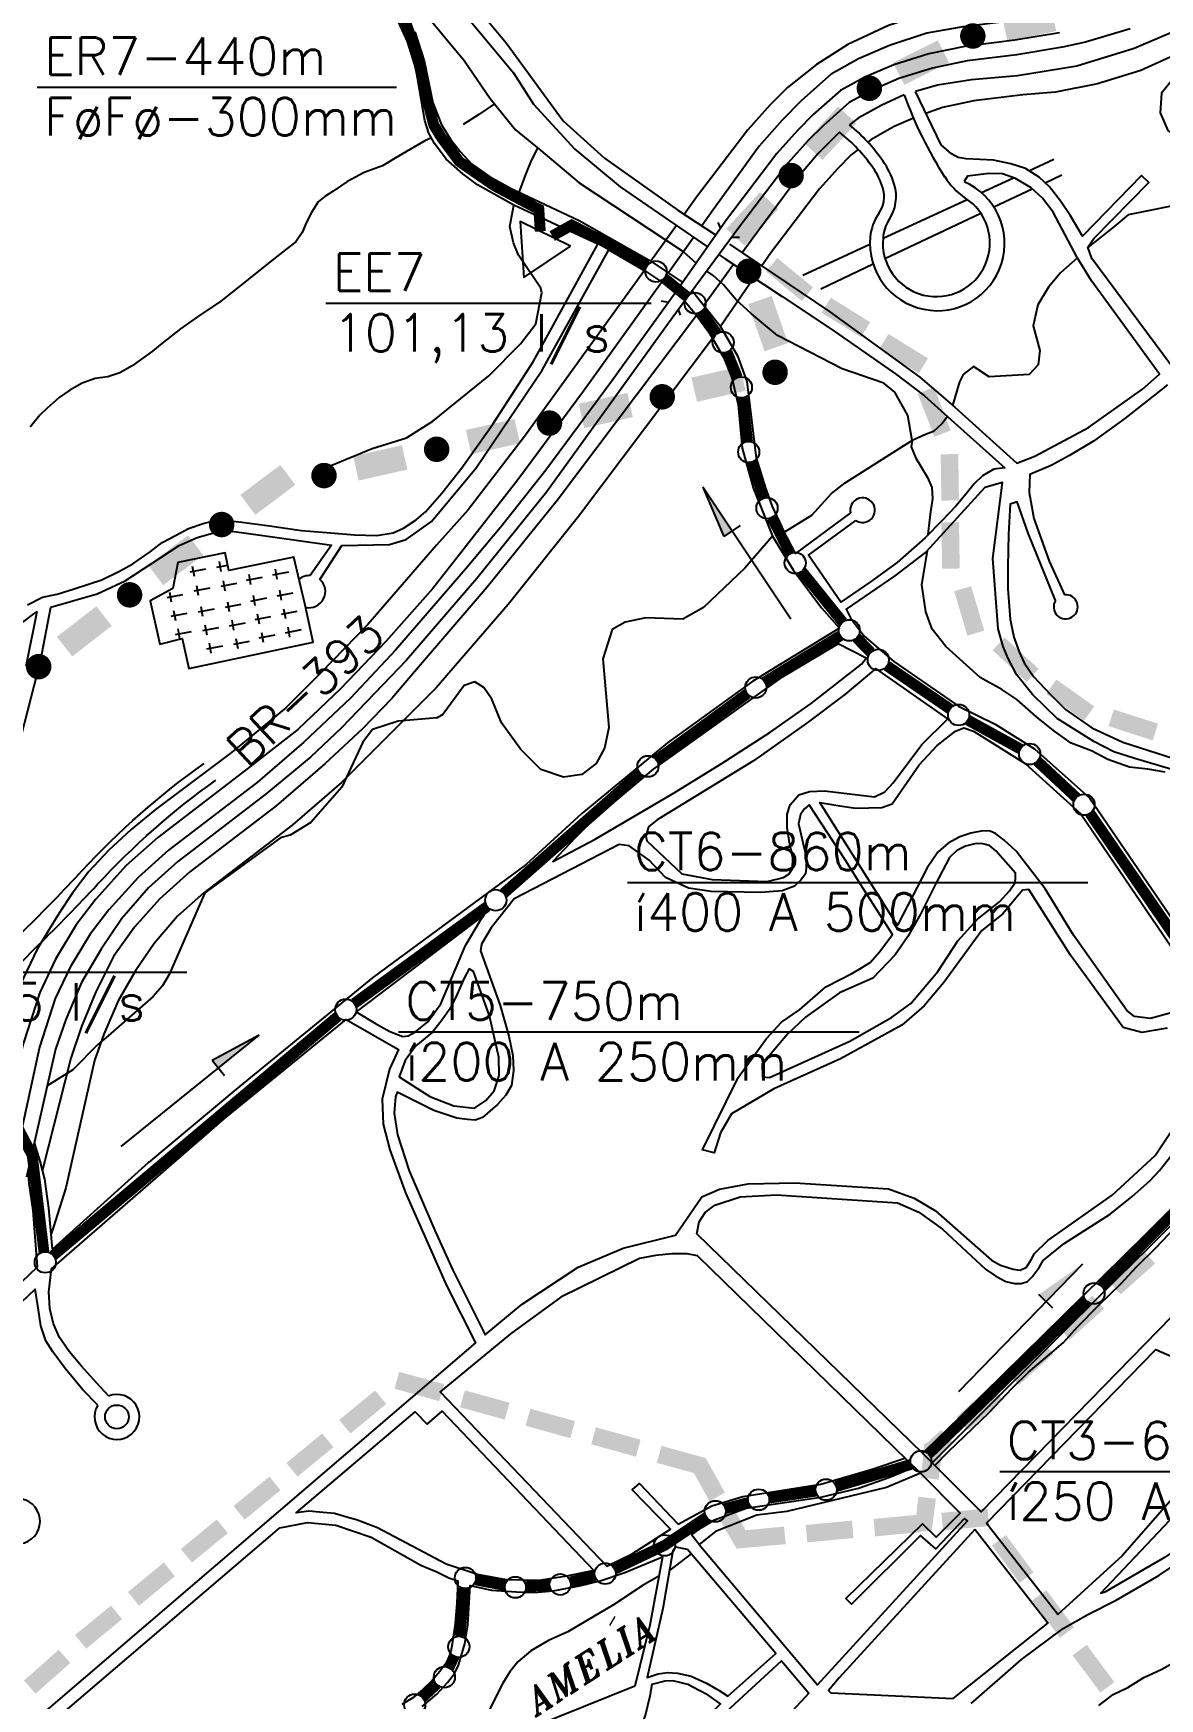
# Model space of a CAD drawing. Extents: x 634485 to 639947, y 7518235 to 7523566.
# Drawn here: x 636835 to 637661, y 7520969 to 7522191 of the extents above; entities that cross this region are included whole.
import ezdxf

# ---------------------------------------------------------------- set-up
doc = ezdxf.new("R2010")
doc.units = 0
doc.header["$LTSCALE"] = 80
doc.header["$MEASUREMENT"] = 0
doc.linetypes.add('HIDDEN', pattern=[0.375, 0.25, -0.125])
for name, color, linetype in [('ESTACAO', 5, 'CONTINUOUS'), ('LIMITE-BACIA', 3, 'CONTINUOUS'), ('LIMITE-PROJETO', 1, 'CONTINUOUS'), ('RIO', 4, 'CONTINUOUS'), ('RODOVIA', 1, 'CONTINUOUS'), ('RUA', 7, 'CONTINUOUS'), ('TEXTO', 5, 'CONTINUOUS')]:
    doc.layers.add(name, color=color, linetype=linetype)
doc.styles.add('GOTHICI', font='ITALICT8.SHX', dxfattribs={"height": 1.641651})
doc.styles.get("Standard").update_dxf_attribs({"font": 'ROMANSBR.shx', "height": 3})

# ---------------------------------------------------------------- blocks, each defined once
blk = doc.blocks.new('R')
at = {"layer": 'LIMITE-PROJETO', "const_width": 18.7}
blk.add_lwpolyline([(-75.2, 0.3, 1), (-93.9, 0.4, 1)], format="xyb", close=True, dxfattribs=at)
at = {"layer": 'LIMITE-PROJETO'}
blk.add_solid([(36.9, 17.7), (36.6, -18.8), (-36.4, 18.3), (-36.6, -18.3)], dxfattribs=at)
blk = doc.blocks.new('R1')
at = {"layer": 'LIMITE-BACIA', "xscale": 0.5, "yscale": 0.5, "zscale": 0.5}
blk.add_blockref('R', (0, 0.3), dxfattribs=at)

msp = doc.modelspace()

# ---------------------------------------------------------------- linework, layer by layer
at = {"layer": 'ESTACAO'}
for p, q in [((637326, 7521857.8), (637341.4, 7521821.6)), ((637390.8, 7521760.8), (637326, 7521857.8)), ((637353.5, 7521829.7), (637341.4, 7521821.6)), ((636899.2, 7521373.9), (637000.4, 7521455.6)), ((637000.4, 7521455.6), (636965.8, 7521437)), ((636974.9, 7521425.7), (636965.8, 7521437)), ((637514, 7521194.1), (637605, 7521287.8)), ((637583.1, 7521255.1), (637572.8, 7521265.2))]:
    msp.add_line(p, q, dxfattribs=at)
at = {"layer": 'ESTACAO', "linetype": 'HIDDEN', "const_width": 8, "flags": 128}
for points in [[(637206.8, 7522045.5), (637205.7, 7522061.8), (637198.3, 7522065.6), (637173.4, 7522078.8), (637155.9, 7522090.8), (637147.4, 7522096.7), (637133.9, 7522114.8), (637128.6, 7522123.5), (637122.6, 7522146.5), (637117.8, 7522168.3), (637113.6, 7522183), (637107.1, 7522201.5), (637099, 7522216.3), (637089.2, 7522227.4), (637076.6, 7522238.9), (637058.7, 7522255.2), (637048.8, 7522263.3), (637028.2, 7522280.3), (637020.6, 7522287.3), (636987.7, 7522317), (637039, 7522353.7)], [(636842.4, 7521296.6), (636833.8, 7521367.5), (636815.7, 7521402.1), (636792.3, 7521411.6)]]:
    msp.add_lwpolyline(points, dxfattribs=at)
at = {"layer": 'ESTACAO'}
msp.add_lwpolyline([(637228.9, 7522034.6), (637192, 7522052.8), (637194.8, 7522011.7)], close=True, dxfattribs=at)
at = {"layer": 'ESTACAO', "linetype": 'CONTINUOUS', "const_width": 8}
for points in [[(637284.9, 7522019.9), (637254.1, 7522037.6), (637229.9, 7522050.1), (637215.5, 7522042.1)], [(637314.3, 7521997.7), (637297.7, 7522011.2)], [(637336.4, 7521970.5), (637324.9, 7521986.5)], [(637351.5, 7521938.2), (637343.9, 7521956.9)], [(637358.9, 7521891.3), (637355.3, 7521923.3)], [(637370.8, 7521849.8), (637362.2, 7521876.2)], [(637390.3, 7521809), (637376.8, 7521835.4)], [(637428.7, 7521758.8), (637398.7, 7521796)], [(637427, 7521748.7), (637371.6, 7521714.8)], [(637449.4, 7521736.5), (637439, 7521747.2)], [(637507.5, 7521695), (637461.3, 7521726.6)], [(637358.7, 7521706.2), (637292, 7521657.4)], [(637559.2, 7521665.6), (637520.7, 7521686.8)], [(637600.2, 7521630), (637571.7, 7521656.6)], [(637279.9, 7521647.7), (637179.9, 7521559.7)], [(637704.6, 7521481.3), (637610.3, 7521618.3)], [(637167.8, 7521550), (637070.3, 7521478.9)], [(637058.1, 7521469.3), (636849.3, 7521293.9)], [(637618.8, 7521271.6), (637694.5, 7521348.2)], [(637491.8, 7521148.2), (637607.7, 7521260.6)], [(637424, 7521124.3), (637478.8, 7521140.5)], [(637374.8, 7521115.8), (637408.9, 7521120.9)], [(637342.7, 7521108.1), (637359.6, 7521112.6)], [(637261.4, 7521063.7), (637298, 7521081.1), (637328.8, 7521101.8)], [(637229, 7521054.3), (637246.8, 7521058.6)], [(637147.7, 7521014.5), (637151, 7521049.5)], [(637159.4, 7521055.8), (637180.8, 7521051.7)], [(637196.2, 7521050.8), (637213.7, 7521051.9)], [(637139.7, 7520991.4), (637143.6, 7520999.7)], [(637120.3, 7520969.5), (637130.6, 7520979.1)]]:
    msp.add_lwpolyline(points, dxfattribs=at)
at = {"layer": 'ESTACAO'}
for centre in [(637291.7, 7522016.1), (637320.4, 7521992.8), (637341, 7521964.1), (637354.4, 7521931), (637359.8, 7521883.6), (637373.2, 7521842.4), (637393.9, 7521802.1), (637433.6, 7521752.7), (637454.9, 7521731), (637365, 7521710.8), (637513.9, 7521690.6), (637285.8, 7521652.9), (637566, 7521661.9), (637605.9, 7521624.7), (637174.1, 7521554.6), (637064, 7521474.3), (636843.4, 7521288.9), (636843.4, 7521288.9), (637613.3, 7521266), (637486.2, 7521142.8), (637367.1, 7521114.6), (637416.6, 7521122), (637335.2, 7521106.1), (637298, 7521081.1), (637151.8, 7521057.2), (637254.4, 7521060.4), (637188.5, 7521050.3), (637221.4, 7521052.4), (637147, 7521006.7), (637136.4, 7520984.4), (637114.6, 7520964.2)]:
    msp.add_circle(centre, 7.77, dxfattribs=at)
for points in [[(637341.4, 7521821.6), (637347.4, 7521825.7), (637326, 7521857.8)], [(636965.8, 7521437), (636970.3, 7521431.4), (637000.4, 7521455.6)], [(637572.8, 7521265.2), (637577.9, 7521260.2), (637605, 7521287.8)]]:
    msp.add_solid(points, dxfattribs=at)
at = {"layer": 'LIMITE-BACIA'}
for points in [[(637407, 7522004.4), (637398.8, 7521994.4), (637380.7, 7522026), (637372.5, 7522016.1)], [(637449, 7521978.8), (637442.2, 7521967.9), (637420.1, 7521996.8), (637413.3, 7521985.8)], [(637491.4, 7521952.3), (637484.6, 7521941.3), (637462.4, 7521970.2), (637455.6, 7521959.3)], [(637508.1, 7521899.4), (637496.1, 7521894.7), (637495.8, 7521931.1), (637483.8, 7521926.4)], [(637514.1, 7521848.1), (637501.2, 7521847.9), (637513.6, 7521882.1), (637500.7, 7521881.9)], [(637514.7, 7521798.1), (637501.8, 7521797.9), (637514.1, 7521832.1), (637501.2, 7521831.9)], [(637532.7, 7521752.5), (637520.3, 7521748.8), (637523, 7521785.1), (637510.6, 7521781.4)], [(637572.6, 7521724.4), (637563.8, 7521714.9), (637547.6, 7521747.5), (637538.8, 7521738.1)], [(637613.4, 7521696.9), (637606, 7521686.4), (637585.6, 7521716.6), (637578.2, 7521706)], [(637660.2, 7521684.2), (637656.3, 7521671.9), (637627.8, 7521694.6), (637623.9, 7521682.4)], [(637649.5, 7521297.6), (637658.1, 7521288), (637624.2, 7521274.9), (637632.8, 7521265.3)], [(637612.1, 7521264.4), (637620.8, 7521254.8), (637586.8, 7521241.7), (637595.4, 7521232.1)], [(637574.8, 7521231.2), (637583.4, 7521221.6), (637549.4, 7521208.4), (637558.1, 7521198.8)], [(637099.8, 7521196.1), (637103.2, 7521208.5), (637132.6, 7521187), (637136.1, 7521199.4)], [(637537.4, 7521198), (637546, 7521188.4), (637512.1, 7521175.2), (637520.7, 7521165.6)], [(637067.4, 7521163.2), (637059.2, 7521173.2), (637093.7, 7521184.8), (637085.5, 7521194.8)], [(637147.9, 7521182.5), (637151.4, 7521194.9), (637180.7, 7521173.4), (637184.2, 7521185.8)], [(637196, 7521168.9), (637199.5, 7521181.4), (637228.8, 7521159.8), (637232.3, 7521172.3)], [(637028.6, 7521131.6), (637020.4, 7521141.6), (637054.9, 7521153.2), (637046.7, 7521163.2)], [(637244.2, 7521155.3), (637247.6, 7521167.8), (637277, 7521146.2), (637280.4, 7521158.7)], [(637488.5, 7521155.4), (637503.2, 7521163.1), (637486.4, 7521130.9), (637499.2, 7521129.3)], [(637501.1, 7521165.9), (637509.8, 7521156.3), (637488.4, 7521154.3), (637497, 7521144.7)], [(637292.3, 7521141.7), (637295.7, 7521154.2), (637325.1, 7521132.6), (637328.5, 7521145.1)], [(637316.9, 7521139), (637328.1, 7521145.3), (637331, 7521113.5), (637342.3, 7521119.8)], [(636989.8, 7521100), (636981.6, 7521110), (637016.1, 7521121.7), (637007.9, 7521131.6)], [(637484.4, 7521116.8), (637497.2, 7521115.3), (637481.2, 7521091.8), (637494.1, 7521091.2)], [(636951.1, 7521068.5), (636942.9, 7521078.4), (636977.4, 7521090.1), (636969.2, 7521100.1)], [(637338.5, 7521100.1), (637349.8, 7521106.3), (637350.9, 7521078.7), (637364, 7521080.1)], [(637402.8, 7521083.3), (637401.6, 7521096.1), (637436.7, 7521086.5), (637435.5, 7521099.3)], [(637452.6, 7521087.7), (637451.4, 7521100.5), (637486.5, 7521090.9), (637485.3, 7521103.7)], [(637502.4, 7521092.1), (637501.2, 7521105), (637536.3, 7521095.3), (637535.1, 7521108.1)], [(637353, 7521078.9), (637351.8, 7521091.7), (637386.9, 7521082), (637385.7, 7521094.9)], [(637538.3, 7521080.9), (637548.6, 7521088.6), (637558.6, 7521053.6), (637568.9, 7521061.3)], [(636912.3, 7521036.9), (636904.1, 7521046.9), (636938.6, 7521058.5), (636930.4, 7521068.5)], [(636873.5, 7521005.3), (636865.3, 7521015.3), (636899.8, 7521027), (636891.6, 7521036.9)], [(637567.9, 7521040.6), (637578.3, 7521048.3), (637588.2, 7521013.3), (637598.6, 7521021)], [(636836.3, 7520972.3), (636827.8, 7520981.9), (636861.8, 7520994.8), (636853.3, 7521004.5)], [(637597.5, 7521000.4), (637607.9, 7521008.1), (637617.9, 7520973.1), (637628.2, 7520980.7)]]:
    msp.add_solid(points, dxfattribs=at)
at = {"layer": 'LIMITE-PROJETO', "const_width": 9.35}
for points in [[(637362.9, 7522019.7, 1), (637356.6, 7522012.8, 1)], [(637377.6, 7521946.5, 1), (637380.7, 7521937.7, 1)]]:
    msp.add_lwpolyline(points, format="xyb", close=True, dxfattribs=at)
at = {"layer": 'LIMITE-PROJETO'}
for points in [[(637368.1, 7522074.3), (637381.5, 7522061.9), (637343.3, 7522047.4), (637356.7, 7522035)], [(637359.4, 7521992.1), (637376.6, 7521998.1), (637371.4, 7521957.5), (637388.6, 7521963.5)]]:
    msp.add_solid(points, dxfattribs=at)
at = {"layer": 'RIO'}
for p, q in [((637173.1, 7522139.2), (637161.7, 7522131.2)), ((637161.7, 7522131.2), (637150.1, 7522124)), ((637200.4, 7522097.5), (637205.1, 7522106.6)), ((637196.2, 7522087.3), (637200.4, 7522097.5)), ((637191.3, 7522074.1), (637196.2, 7522087.3))]:
    msp.add_line(p, q, dxfattribs=at)
for points in [[(637105.2, 7522226.2), (637150.8, 7522170.9), (637169.9, 7522143), (637188.7, 7522120), (637207.3, 7522104.8), (637235.4, 7522081.1), (637311.6, 7522030.7), (637321.2, 7522022.2)], [(637126.9, 7522114.1), (637122.1, 7522112), (637102.6, 7522100.6), (637091, 7522093.5), (637077.4, 7522088.8), (637064.7, 7522081.8), (637054.8, 7522075), (637048.7, 7522071.1), (637043.7, 7522067.2), (637038.8, 7522059.3), (637035.2, 7522052.3), (637032, 7522044.7), (637027.3, 7522037.9), (637021, 7522033), (637009.8, 7522024.1), (636993.5, 7522011.2), (636972.3, 7521994.4), (636955.1, 7521982.8), (636942.7, 7521974), (636929, 7521963.1), (636922.1, 7521957.7), (636907.2, 7521946.9), (636898.1, 7521941.7), (636889.3, 7521938.8), (636880.1, 7521937.6), (636870.6, 7521934.2), (636861.5, 7521929), (636853.5, 7521923.7), (636844.6, 7521915.6), (636839.5, 7521910.5), (636832.2, 7521901.7)], [(637052.6, 7521873.4), (637083.3, 7521886.1), (637108.5, 7521894.1), (637127.9, 7521906.2), (637169, 7521939.6), (637192.3, 7521963), (637203.5, 7521977.6), (637208, 7522000.3), (637207.2, 7522003.9), (637190.9, 7522028), (637187, 7522037), (637184.5, 7522049.2), (637187.3, 7522064.7)], [(637496.3, 7521139.8), (637506.5, 7521150), (637536.1, 7521178.3), (637553.3, 7521196.8), (637565.1, 7521208.2), (637580.5, 7521221.1), (637590.9, 7521230), (637601.1, 7521241.5), (637616.9, 7521257.5), (637633, 7521273), (637644.5, 7521285.6), (637659, 7521299.8), (637672.6, 7521314.1), (637687, 7521328.3), (637696.5, 7521339.9), (637708, 7521352.5), (637717.8, 7521363.8), (637728.8, 7521374.5), (637738.6, 7521385.7), (637746.1, 7521397.2), (637750, 7521403.8), (637750.3, 7521404.3)], [(637317.5, 7521074.9), (637301.8, 7521063)], [(637293.8, 7521058.4), (637282.4, 7521051.9), (637260.6, 7521037.4), (637240.3, 7521025.4), (637227, 7521017.7), (637212.7, 7521011.2), (637199.8, 7521003.8), (637190.4, 7520995.6), (637184.5, 7520988.2), (637179.3, 7520979.9), (637172.2, 7520966), (637167.2, 7520955.8), (637159.8, 7520945.8), (637154.1, 7520939.9), (637147.7, 7520934.8), (637136.9, 7520927.1), (637121.1, 7520920.7), (637111.2, 7520917.9)], [(637616.9, 7520963.5), (637627.2, 7520971.6), (637638.2, 7520976.9), (637649.9, 7520984.1), (637663, 7520990.3), (637672.1, 7520995.4), (637682, 7521004), (637702.7, 7521022.4), (637716.9, 7521034.3), (637729.5, 7521042.9), (637739, 7521048.4), (637745.9, 7521053.8)]]:
    msp.add_lwpolyline(points, dxfattribs=at)
at = {"layer": 'RIO', "linetype": 'CONTINUOUS'}
for points in [[(637752.1, 7522224), (637693.7, 7522179.9), (637675.6, 7522162.6), (637662.8, 7522146.9), (637661.9, 7522132.6), (637667.4, 7522119.5), (637673.6, 7522115.5), (637678.2, 7522109.7), (637687.1, 7522104.8), (637698.3, 7522090.6), (637699.6, 7522082.6), (637695.9, 7522074.7), (637688.2, 7522067.7), (637638.3, 7522057.6), (637627.8, 7522048.9), (637612.3, 7522036.5), (637608.9, 7522033.4)], [(637385.8, 7521824.8), (637406.1, 7521837.2), (637420.6, 7521853.2), (637430.5, 7521861), (637473.5, 7521888.2), (637479.7, 7521892), (637476.6, 7521910.4), (637467.1, 7521927.6), (637459, 7521934.2), (637428.4, 7521944.7), (637380.8, 7521969), (637361.9, 7521984.9), (637350.3, 7521995.5), (637341.2, 7522006.2), (637333.8, 7522013.2), (637329.1, 7522016.4)], [(637601.2, 7522026.1), (637601.1, 7522026), (637588.6, 7522015.2), (637579.8, 7522004.6), (637572, 7521991.5), (637568.5, 7521976.3), (637573.5, 7521958.2), (637572.2, 7521947.6), (637565.7, 7521940.4), (637536.3, 7521938.8), (637524.8, 7521946.4), (637517.2, 7521940.4), (637514.4, 7521935), (637509.4, 7521917.8)], [(637505.7, 7521909.7), (637501.8, 7521904.5), (637495.5, 7521898.7), (637489.6, 7521896.5), (637484.1, 7521893.9), (637479.7, 7521892), (637479.1, 7521887.4), (637482.4, 7521879), (637486, 7521873.4), (637491.1, 7521864.8), (637494.3, 7521857.6), (637494.7, 7521849.5), (637492.9, 7521838), (637491.2, 7521823.1)], [(637377.3, 7521821.8), (637357, 7521798.3), (637326.7, 7521769.5), (637311.3, 7521760.9), (637284.3, 7521761.9), (637269.2, 7521758.8), (637259.5, 7521753.4), (637252.8, 7521731.8), (637257.2, 7521681.5), (637253.9, 7521666.1), (637247.7, 7521655), (637237.3, 7521646.8), (637223.8, 7521644.9), (637207.1, 7521650.5), (637192.2, 7521665.5), (637178.2, 7521684.9), (637171.2, 7521702.1), (637165.3, 7521710.7), (637158.7, 7521715), (637150.8, 7521712.1), (637135.2, 7521690.9), (637131, 7521688.6), (637102.4, 7521686), (637083.7, 7521680), (637076.6, 7521670.7), (637061.1, 7521637.6), (637038.4, 7521611.6), (637023.2, 7521602.4), (637016.1, 7521600.3), (636960.5, 7521560), (636934.4, 7521500.2), (636929.4, 7521491.9), (636922.6, 7521484), (636889.5, 7521455.1), (636881.9, 7521448.8), (636863.7, 7521430.2), (636844.9, 7521418.4)], [(637665.4, 7521648.5), (637652.8, 7521650.7), (637639.4, 7521652.2), (637623.3, 7521658), (637611.3, 7521664.2), (637596.6, 7521669.9), (637583.4, 7521679.2), (637571, 7521689.2), (637556.5, 7521702), (637545.5, 7521709.3), (637529.7, 7521718.1), (637504.5, 7521740.9), (637494.5, 7521753.6), (637489.9, 7521766.2), (637486.8, 7521786.2), (637491, 7521811.3)], [(637485.8, 7521134), (637460.9, 7521123.5), (637387.8, 7521106), (637365.7, 7521103.3), (637335.5, 7521091.4), (637323.3, 7521081.8)]]:
    msp.add_lwpolyline(points, dxfattribs=at)
at = {"layer": 'RODOVIA', "linetype": 'CONTINUOUS'}
for points in [[(637588, 7522191.2), (637555.1, 7522185.8), (637518.5, 7522181.3), (637491.9, 7522175.7), (637466.4, 7522167.8), (637445, 7522158.7), (637427.2, 7522148.9), (637407.2, 7522131.2), (637395.6, 7522119.5), (637380.5, 7522102.6), (637343.5, 7522054), (637306.4, 7522001), (637259.1, 7521935.4), (637210.8, 7521870.3), (637178.6, 7521829.5), (637151.9, 7521797.7), (637100.5, 7521738.2), (637067.5, 7521702.9), (637033.3, 7521670.6), (636999.1, 7521641.3), (636933.8, 7521591.3), (636911.6, 7521571.3), (636890, 7521547.5), (636876.3, 7521529.7), (636861.7, 7521505.6), (636850.6, 7521482.4), (636839.1, 7521446.8), (636819.2, 7521354.2)], [(637639.7, 7522194.2), (637607, 7522184.4), (637590.1, 7522180.6), (637556.7, 7522175.1), (637520.2, 7522170.6), (637494.6, 7522165.3), (637470.1, 7522157.7), (637449.8, 7522149), (637433.4, 7522140), (637414.6, 7522123.3), (637403.5, 7522112.1), (637388.8, 7522095.7), (637352.1, 7522047.6), (637304.2, 7521982.6), (637211.3, 7521854.2), (637160.2, 7521790.8), (637108.5, 7521730.9), (637079.3, 7521700.1), (637060.7, 7521680.8), (637038.3, 7521659.9), (637005.9, 7521632.9), (636940.7, 7521583), (636919.2, 7521563.6), (636899.7, 7521541.1), (636884.4, 7521518.7), (636870.1, 7521494.2), (636858.6, 7521467), (636851, 7521445.3), (636829.7, 7521351.4)]]:
    msp.add_lwpolyline(points, dxfattribs=at)
at = {"layer": 'RUA'}
for p, q in [((637565.5, 7522090), (637583.8, 7522098.5)), ((637530.7, 7522074), (637554.1, 7522084.8)), ((637539.7, 7522063.5), (637567.8, 7522076.7)), ((637577.3, 7522081.2), (637589.6, 7522087)), ((637458.4, 7522040.5), (637520.1, 7522069)), ((637337, 7522052), (637339, 7522047.6)), ((637459.8, 7522025.7), (637530.1, 7522058.9)), ((637347.5, 7522041.3), (637353.1, 7522041.2)), ((637399.6, 7522013.4), (637448.7, 7522036.1)), ((637412.6, 7522003.4), (637451.1, 7522021.6)), ((637295.4, 7521994.6), (637300.9, 7521993.5)), ((637309.7, 7521984), (637308.3, 7521988.2)), ((636949.7, 7521795.7), (636961.3, 7521797.9)), ((636951.3, 7521799.7), (636952.6, 7521792.5)), ((636969.3, 7521799.1), (636977.4, 7521800.6)), ((636971, 7521803.2), (636972.3, 7521795.9)), ((637010.5, 7521793.4), (637022.2, 7521795.6)), ((637012.1, 7521797.5), (637013.4, 7521790.2)), ((636952.7, 7521781.6), (636964.4, 7521783.8)), ((636954.4, 7521785.6), (636955.7, 7521778.4)), ((636972.4, 7521785), (636984.1, 7521787.2)), ((636974, 7521789.1), (636975.3, 7521781.8)), ((636991.1, 7521789.6), (637002.8, 7521791.8)), ((636992.8, 7521793.7), (636994.1, 7521786.4)), ((636932.9, 7521776.7), (636944.5, 7521778.9)), ((636934.5, 7521780.8), (636935.8, 7521773.5)), ((636957.6, 7521770.3), (636958.9, 7521763)), ((636975.6, 7521769.6), (636987.3, 7521771.8)), ((636977.2, 7521773.7), (636978.5, 7521766.4)), ((636994.3, 7521774.2), (637006, 7521776.5)), ((636996, 7521778.3), (636997.3, 7521771)), ((637013.7, 7521778.1), (637025.4, 7521780.3)), ((637015.4, 7521782.1), (637016.6, 7521774.9)), ((636935.9, 7521763.2), (636947.6, 7521765.4)), ((636937.6, 7521767.2), (636938.9, 7521760)), ((636955.9, 7521766.2), (636967.6, 7521768.4)), ((636978.6, 7521756.1), (636990.3, 7521758.3)), ((636980.3, 7521760.2), (636981.6, 7521752.9)), ((636997.4, 7521760.7), (637009.1, 7521762.9)), ((636999, 7521764.8), (637000.3, 7521757.5)), ((637016.8, 7521764.5), (637028.4, 7521766.7)), ((637018.4, 7521768.6), (637019.7, 7521761.3)), ((636939, 7521749.6), (636950.7, 7521751.8)), ((636940.6, 7521753.7), (636941.9, 7521746.4)), ((636959, 7521752.6), (636970.7, 7521754.9)), ((636960.6, 7521756.7), (636961.9, 7521749.4)), ((636983.4, 7521746.6), (636984.7, 7521739.3)), ((637000.5, 7521747.1), (637012.1, 7521749.3)), ((637002.1, 7521751.2), (637003.4, 7521743.9)), ((637019.8, 7521750.9), (637031.5, 7521753.2)), ((637021.5, 7521755), (637022.8, 7521747.7)), ((636962, 7521739.1), (636973.7, 7521741.3)), ((636963.7, 7521743.2), (636965, 7521735.9)), ((636981.7, 7521742.5), (636993.4, 7521744.7))]:
    msp.add_line(p, q, dxfattribs=at)
for points in [[(638149.2, 7522699), (637801.8, 7522366.8), (637727.1, 7522295.2), (637707.6, 7522275.8), (637690, 7522262.8), (637671, 7522250.6), (637651.3, 7522240), (637627.1, 7522230.4), (637597.3, 7522221.5), (637582.8, 7522218.2), (637551.2, 7522213.1), (637514, 7522208.5), (637485.4, 7522204), (637462.4, 7522196.6), (637432.6, 7522182.6), (637409.5, 7522168.1), (637388.3, 7522151.2), (637375.6, 7522138.3), (637359.2, 7522120.1), (637321.4, 7522070.5), (637312.5, 7522058)], [(638157.2, 7522681.6), (637816.6, 7522356.9), (637740.6, 7522284), (637720, 7522263.2), (637702.2, 7522248.4), (637682.6, 7522236.1), (637671.5, 7522229.9), (637658.7, 7522224.2), (637633.5, 7522215.7), (637585.4, 7522204.5), (637553.1, 7522200), (637516.9, 7522195.7), (637490.6, 7522190.9), (637463.2, 7522181.9), (637440.3, 7522172.1), (637420.4, 7522160.8), (637398.5, 7522141.6), (637384.3, 7522127.1), (637367.5, 7522108), (637333.7, 7522061.3), (637325.3, 7522049.5)], [(638183.5, 7522659.8), (637840.4, 7522334.2), (637762.9, 7522260.7), (637740.2, 7522237.6), (637722.4, 7522222.2), (637703, 7522208.7), (637674.4, 7522193.1), (637642.8, 7522179.7), (637600.6, 7522166.7), (637557, 7522159.6), (637523.4, 7522156.7), (637498.3, 7522152.8), (637482.2, 7522148.1)], [(638194.7, 7522648.3), (637852.2, 7522322.4), (637777.1, 7522247.6), (637752.1, 7522224), (637728.7, 7522206.8), (637707, 7522194), (637680, 7522178.2), (637647.7, 7522163.7), (637615.9, 7522153.9), (637584.9, 7522147.8), (637560.9, 7522145.7), (637525.1, 7522141.2), (637502.1, 7522136.4), (637489.9, 7522132.1)], [(637187.3, 7522064.7), (637160.7, 7522079.7), (637150, 7522087.7), (637137.7, 7522098.4), (637129.1, 7522110.1), (637124.9, 7522117.7), (637122.1, 7522126.9), (637115.4, 7522165.4), (637109.4, 7522184.8), (637100, 7522205.1), (637089.6, 7522221), (637064.1, 7522245.3), (637061.4, 7522247.8), (637024.1, 7522277.1), (636995.2, 7522304.8)], [(637156, 7522214.7), (637181.7, 7522183.9), (637223.6, 7522126.7), (637253.9, 7522099.3), (637307.8, 7522061.1), (637335.3, 7522042.9)], [(637148.2, 7522208.5), (637187.2, 7522161.8), (637201.8, 7522138.8), (637232.2, 7522105.8), (637265.5, 7522078.1), (637329.6, 7522034.2)], [(637114.8, 7522192), (637121.6, 7522170.7), (637127.8, 7522139.9), (637134.2, 7522123.8), (637140.8, 7522113.1), (637147.9, 7522104.1), (637156.2, 7522095.2), (637169.4, 7522085.9), (637185.5, 7522076.9), (637235.3, 7522053.5), (637286.6, 7522024.5), (637311.3, 7522008.1)], [(637474, 7522145.7), (637457, 7522138), (637440.2, 7522128.5), (637433.8, 7522123.8)], [(637669.3, 7521947.9), (637611.7, 7522025.6), (637608.7, 7522033.9), (637613.2, 7522040.3), (637653.5, 7522081.3), (637648, 7522086.6), (637604.7, 7522042), (637596, 7522056.9), (637589, 7522067.4), (637580.5, 7522078.1), (637572.9, 7522085.3), (637563, 7522091.6), (637552.3, 7522095.2), (637539.4, 7522097.8), (637519.4, 7522098.8), (637513.6, 7522099.7), (637508.6, 7522102.3), (637501.1, 7522109), (637482.2, 7522148.1)], [(637480.7, 7522128.7), (637466.6, 7522122.6), (637449.4, 7522112.8), (637447.2, 7522111.1)], [(637426.5, 7522118.3), (637410.8, 7522102.7), (637395.9, 7522085.1), (637361.5, 7522038.8), (637355, 7522029.7)], [(637440.2, 7522105.7), (637435.1, 7522101.7), (637425.1, 7522091.7), (637411.8, 7522076.7), (637375.9, 7522029.7), (637369.3, 7522020.1)], [(637345.6, 7522036), (637419.4, 7521986.4), (637485.3, 7521938.6), (637511.2, 7521916.4), (637556.5, 7521875.4), (637569.8, 7521880.5), (637609.1, 7521901.5), (637648.9, 7521929.7), (637661.4, 7521940.8), (637611.5, 7522009.1), (637601, 7522026.4), (637583.2, 7522059.6), (637575.4, 7522070), (637567, 7522077.4), (637555.7, 7522084.2), (637546.1, 7522087.7), (637536.1, 7522088.1), (637520.5, 7522086), (637517.9, 7522082)], [(636830.3, 7521771.5), (636841.3, 7521777), (636852.2, 7521779.3), (636864.5, 7521783.2), (636875.2, 7521786.6), (636884.9, 7521789.8), (636897.8, 7521796.1), (636907.7, 7521801.4), (636920.5, 7521810.3), (636929.1, 7521817.1), (636939, 7521822.4), (636948.5, 7521827.4), (636960, 7521831.4), (636967.7, 7521833), (636977.1, 7521833.3), (636987.6, 7521832.1), (637006.2, 7521829.6), (637031.5, 7521826), (637049.9, 7521824.5), (637070.4, 7521822.9), (637086.8, 7521822.4), (637098.8, 7521824.2), (637106.3, 7521827.7), (637115.6, 7521833.7), (637122.4, 7521839.7), (637134.6, 7521853.3), (637149.3, 7521871.9), (637172, 7521903.9), (637201.6, 7521949.8), (637249.1, 7522036), (637187.3, 7522064.7)], [(637306.7, 7522049.9), (637288, 7522023.6)], [(637319.4, 7522041.2), (637300.8, 7522015.1)], [(637044.9, 7521790), (637061.2, 7521814.9), (637096, 7521815.8), (637108.4, 7521819.3), (637127, 7521832.6), (637159.8, 7521871.9), (637208.1, 7521943.6), (637257, 7522031.9), (637284.1, 7522016.3), (637296.4, 7522008.1), (637305.6, 7522001.3), (637306.2, 7522000.7)], [(637338, 7522028.4), (637342.6, 7522025.3), (637384.4, 7521997.6), (637420.8, 7521973.4), (637467.6, 7521941), (637488.9, 7521924.7), (637508.4, 7521907.2), (637547.9, 7521872), (637539.7, 7521870.9), (637531.3, 7521866.2), (637525.2, 7521860.1), (637519.4, 7521852.9), (637511.9, 7521843.8), (637501.8, 7521833.2), (637489.2, 7521820.7), (637468.8, 7521802.5), (637449.3, 7521788.3), (637427.3, 7521773.4), (637403.6, 7521807.9), (637438.4, 7521833.3)], [(637283.2, 7522016.9), (637274.3, 7522004.3), (637195.1, 7521895), (637153.9, 7521841.2), (637130.7, 7521815.3), (637080.3, 7521756.9), (637045.8, 7521721.5), (637020, 7521695.9), (636980.1, 7521663), (636924.2, 7521621.3), (636906.4, 7521606.6), (636889.9, 7521591), (636875.3, 7521575.6), (636863.1, 7521559.5), (636853.5, 7521545.2), (636837.5, 7521518.6), (636825, 7521492.6), (636812.5, 7521454), (636802.9, 7521414.1)], [(637348.7, 7522021.2), (637326.8, 7521991.2)], [(637296, 7522008.3), (637295.7, 7522007.9), (637238.6, 7521928.2), (637190.4, 7521863.1), (637150.2, 7521811.8), (637127.9, 7521783.3), (637093.4, 7521744.5), (637060.1, 7521709.8), (637028.8, 7521679.9), (636991.4, 7521650.7), (636926, 7521600.7), (636902.9, 7521580), (636880.6, 7521555.3), (636866.2, 7521536.6), (636851, 7521511.3), (636839.3, 7521486.9), (636827.3, 7521450), (636816.6, 7521406.8)], [(637363.5, 7522011.5), (637339.1, 7521975.6)], [(637312.8, 7521994.3), (637314.2, 7521992.8), (637321.1, 7521984.2), (637331, 7521970.9), (637341.4, 7521952.7), (637347.4, 7521938), (637352, 7521918.1), (637355, 7521886.4), (637363, 7521857.2), (637377.3, 7521821.8)], [(637318.5, 7522001.7), (637338.6, 7521976.4), (637351.5, 7521954.1), (637358.3, 7521935.3), (637365.3, 7521879), (637372.2, 7521857), (637377.1, 7521843.6), (637385.8, 7521824.8)], [(637321.4, 7521983.8), (637219.2, 7521848.1), (637167.9, 7521784.4), (637115.8, 7521724), (637097.8, 7521702.6), (637076.3, 7521680.4), (637048.7, 7521654.7), (637013, 7521623.9), (636949.5, 7521575.5), (636927.2, 7521555.3), (636908.8, 7521534.9), (636893.4, 7521513.2), (636880.4, 7521487.5), (636869.9, 7521462), (636862.2, 7521438.6), (636841.4, 7521356.8)], [(637333.2, 7521967), (637234.9, 7521836.2), (637183.1, 7521771.7), (637130.3, 7521710.6), (637060.9, 7521640.9), (637024.6, 7521609.7), (636959.8, 7521560.1), (636940.5, 7521542.8), (636923.4, 7521522.9), (636909.6, 7521502.8), (636896.8, 7521480.8), (636886.4, 7521456.3), (636879.6, 7521437.1), (636858.4, 7521343.6), (636849.4, 7521315), (636847.7, 7521309.8)], [(637667.1, 7521933), (637635.8, 7521908.1), (637612.9, 7521891.6), (637595.2, 7521881.1), (637581.8, 7521873.7), (637566.1, 7521867.1), (637565.6, 7521853.8), (637569.1, 7521834.8), (637580.4, 7521803.5), (637591.5, 7521778.8)], [(637679.4, 7521647.9), (637643.3, 7521658.6), (637627.8, 7521663.6), (637613.2, 7521671), (637586.2, 7521688.1), (637568, 7521705.7), (637556.3, 7521720.3), (637550.2, 7521732), (637546.6, 7521740.8), (637543, 7521753.7), (637539, 7521805.3), (637546, 7521861.2), (637533.1, 7521857.6), (637490, 7521810.3), (637467, 7521792.8), (637431.2, 7521768.2), (637434.4, 7521761.9), (637444.5, 7521748.5), (637466.3, 7521729.8), (637513.9, 7521697), (637540.7, 7521683.8), (637569.5, 7521665.7), (637609.9, 7521629.7), (637710.5, 7521482.8)], [(637584.9, 7521774.6), (637565, 7521823.9), (637556.9, 7521846.9), (637551.8, 7521845.4), (637550.6, 7521823.4), (637550, 7521799.2), (637549.9, 7521783.2), (637551.7, 7521760.8), (637554.3, 7521747.7), (637558.4, 7521736.8), (637562.1, 7521728.9), (637568.9, 7521718.8), (637581.5, 7521705.3), (637592.4, 7521694.7), (637611.7, 7521681.1), (637634.5, 7521670.5), (637690.1, 7521652.7)], [(637434.4, 7521839), (637394.1, 7521809.1), (637386.2, 7521823.9)], [(636825.9, 7521675.8), (636839.8, 7521730), (636847.4, 7521769.6), (636881.5, 7521779.4), (636902, 7521789), (636941.7, 7521814.9), (636954.9, 7521820.9), (636969.5, 7521824.9), (636980.1, 7521825.5), (636990.8, 7521824.1), (637027.5, 7521818.9), (637053.5, 7521815.2), (637037.9, 7521792.9)], [(637377.3, 7521821.8), (637392.3, 7521797), (637413.1, 7521769.1), (637426.4, 7521754.2), (637362.8, 7521715.4), (637300.2, 7521670.2), (637237.3, 7521618.3), (637196.3, 7521580.8), (637083.8, 7521497.8), (636983.3, 7521415.7), (636919.3, 7521362.1), (636848.6, 7521298.6)], [(637034.1, 7521771.1), (637025.9, 7521806.5), (636978.2, 7521796.6), (636975.4, 7521809.6), (636940.8, 7521802.6), (636937, 7521783.5), (636920.5, 7521774.4), (636927.5, 7521742.5), (636944, 7521746.8), (636948.8, 7521724.7), (637040.1, 7521743.9), (637034.1, 7521771.1)], [(636812.6, 7521747.7), (636835.1, 7521764.8), (636837.2, 7521766.3), (636829.2, 7521726.2)], [(637679.8, 7521474.7), (637654.6, 7521467.9), (637642.9, 7521469.3), (637637.4, 7521473.8), (637598.3, 7521528.9), (637577.4, 7521562.9), (637556.2, 7521590.5), (637547.3, 7521598.8), (637540.9, 7521603.6), (637537, 7521605.4), (637531.7, 7521605.6), (637522.9, 7521603.8), (637514.7, 7521601.1), (637506.3, 7521596.4), (637498.5, 7521589.8), (637490.7, 7521578.3), (637469, 7521536.2), (637466.2, 7521540.3), (637411.9, 7521626.3), (637426.6, 7521623.9), (637438.4, 7521622.1), (637457.5, 7521622.6), (637465, 7521625.3), (637484.8, 7521654.1), (637498, 7521668.1), (637511.6, 7521678.8), (637517.8, 7521681.1), (637524.9, 7521678.8), (637562.6, 7521654.9), (637603.5, 7521618), (637696.4, 7521481.7)], [(637666.9, 7521460.8), (637648.3, 7521457.5), (637634.7, 7521461.1), (637596.1, 7521514.3), (637565.4, 7521562.4), (637560.8, 7521562), (637546.3, 7521544.6), (637530.8, 7521532.4), (637503.1, 7521494.2), (637488.5, 7521477), (637472.1, 7521462.9), (637427.2, 7521438.3), (637378.2, 7521416.1), (637347.2, 7521397.8), (637339, 7521383.8), (637334.3, 7521369.2), (637325.8, 7521371.3), (637352.1, 7521424.6), (637372.9, 7521453.1), (637383.9, 7521465), (637397.1, 7521474.2), (637416.3, 7521491.1), (637436, 7521501.1), (637442.5, 7521505), (637449, 7521508.9), (637456, 7521517), (637465.3, 7521529.4), (637442.1, 7521566), (637430.5, 7521584.3), (637404.2, 7521624.7), (637400.6, 7521621.4), (637397.7, 7521617.6), (637396.4, 7521610.7), (637402.2, 7521585.4), (637402, 7521578.2), (637401.5, 7521574), (637398.1, 7521569.4), (637393.3, 7521564.9), (637384.3, 7521561.5), (637368.5, 7521560.2), (637332.2, 7521560.9), (637315.5, 7521563.5), (637298.8, 7521571.4), (637286.7, 7521584), (637272, 7521594.6), (637264.7, 7521595.5), (637187.6, 7521555.7), (637170.8, 7521534.3), (637163.6, 7521522.3), (637163, 7521517.4), (637177.4, 7521477.4), (637183.7, 7521454.8), (637186.6, 7521440.6), (637187, 7521429.6), (637185.7, 7521418.7), (637181.5, 7521411.6), (637175.3, 7521404.8), (637164.4, 7521395.1)], [(636889.9, 7521190.8), (636881.1, 7521200.3), (636870, 7521212.6), (636860.9, 7521223.3), (636853.9, 7521233.8), (636849.4, 7521243.6), (636846.8, 7521254.9), (636846, 7521267.2), (636848, 7521284.1), (636974.9, 7521394.4), (637064.4, 7521467.1), (637102.6, 7521445), (637096.2, 7521430.5), (637090.7, 7521408.7), (637091.5, 7521390.3), (637096.4, 7521371.4), (637107.8, 7521339.9), (637137.9, 7521271.8), (637159.1, 7521229.7), (636727.8, 7520860.6)], [(637164.4, 7521395.1), (637159, 7521393.1), (637153.3, 7521393.8), (637145.6, 7521394.7), (637128.6, 7521400.3), (637101.8, 7521413.7), (637100.4, 7521410.2), (637099.6, 7521398.3), (637101.9, 7521382.4), (637110.6, 7521355.9), (637129.3, 7521312.3), (637142.6, 7521283), (637166.3, 7521235.7), (637193.4, 7521258.1), (637234.7, 7521285.2), (637267.6, 7521299.3), (637306, 7521308.9), (637325.3, 7521336.8), (637338.4, 7521342.5), (637359.5, 7521346.5), (637393.7, 7521347.2), (637462.5, 7521342.8), (637481.2, 7521336), (637497, 7521326.6), (637538, 7521290.4), (637544.5, 7521286.8), (637553.8, 7521283.8), (637559.1, 7521283.1), (637563.7, 7521285.3), (637567.4, 7521291.1), (637569.6, 7521295.4), (637579.4, 7521304.8), (637626.5, 7521338.2), (637658.2, 7521367.3), (637698.9, 7521428.7)], [(637747.4, 7521408.4), (637729, 7521383), (637705.2, 7521354.4), (637679.4, 7521325.7), (637653.1, 7521299.3), (637630.4, 7521277.2), (637577, 7521223.8), (637535.4, 7521182.6), (637494.4, 7521141.7)], [(636848.6, 7521298.6), (636846.1, 7521328.5), (636843.2, 7521349.9), (636839.7, 7521363.2), (636835.4, 7521376.5)], [(637780.2, 7521361.7), (637530.3, 7521105.7), (637487.5, 7521148.6), (637321.6, 7521309.8), (637323.4, 7521318.5), (637327.9, 7521325.4), (637334.8, 7521330.9), (637353.6, 7521336.8), (637380.1, 7521338.5), (637469, 7521332.4), (637484.6, 7521325.6), (637502.1, 7521313.1), (637533.7, 7521283.8), (637541.2, 7521278.6), (637548.5, 7521274.7), (637554.9, 7521273.4), (637559.9, 7521273.4), (637564.4, 7521274.8), (637567.9, 7521278.3), (637572.9, 7521285), (637575.9, 7521290.2), (637591.3, 7521302.6), (637625, 7521324.2), (637641.2, 7521337.1), (637654.2, 7521348.7), (637661.3, 7521356.2), (637670.3, 7521367.7)], [(636762.9, 7521214.1), (636837.8, 7521285.6), (636834.5, 7521327), (636831.7, 7521346.6), (636830.8, 7521356.5)], [(637675.7, 7521333.8), (637649, 7521307.2), (637487.5, 7521148.6)], [(637323.3, 7521081.8), (637410.2, 7520978.8), (637520.4, 7521099.1), (637518.3, 7521100.9), (637497.1, 7521078.6), (637485.9, 7521088.4), (637435.2, 7521037.9), (637431, 7521042.1), (637487.4, 7521097), (637497.3, 7521087.1), (637515.1, 7521104.7), (637485.8, 7521134), (637322.3, 7521293.5), (637314.6, 7521295), (637303.4, 7521295.1), (637291.3, 7521293.8), (637279.7, 7521291.6)], [(637279.7, 7521291.6), (637221.8, 7521263.2), (637184.8, 7521236.3), (637133.4, 7521193.9), (637255.6, 7521065.8), (637274.3, 7521074.9), (637302.4, 7521093.1), (637274.3, 7521121.8), (637279.5, 7521126.6), (637308.1, 7521096.6), (637332.7, 7521110.2), (637355.5, 7521117), (637412.8, 7521126), (637450.3, 7521137), (637474.3, 7521145)], [(636881.9, 7521184), (636871, 7521195.2), (636857.9, 7521211), (636848.9, 7521223.1), (636843.8, 7521231.2), (636840.1, 7521242.3), (636838.1, 7521255.4), (636836.1, 7521269.2), (636767.5, 7521204), (636820.5, 7521115.2)], [(637087.4, 7521094), (637071.8, 7521099.9), (637067.3, 7521101.2), (637055.7, 7521104.5), (637044.6, 7521105.4), (637036.9, 7521106.2), (637027.5, 7521105), (637115, 7521179.2), (637123.7, 7521170.1), (637134.8, 7521179.6), (637246.1, 7521062.7), (637224.7, 7521058.2), (637205.7, 7521055.4), (637182, 7521055.8), (637160.7, 7521059.7), (637137.8, 7521067.2), (637087.4, 7521094)], [(637317.7, 7521088.9), (637325.3, 7521094.2), (637334.6, 7521099.9), (637357.8, 7521108.3), (637412.7, 7521116.6), (637440.4, 7521123), (637462.6, 7521130.9), (637481.1, 7521138.6)], [(636795.9, 7520906.6), (637015.5, 7521093.9), (637036, 7521097.8), (637056.8, 7521095.9), (637082.7, 7521087.2), (637119, 7521066.5), (637130.8, 7521061.6), (637139.6, 7521057.4), (637146.3, 7521055.1), (637145.5, 7521038.6), (637144.2, 7521023.7), (637142.1, 7521008.8), (637141, 7521003.1), (637138.2, 7520995.3), (637133.1, 7520988.6), (637127.3, 7520981.9), (637120.3, 7520975), (637113.1, 7520969.2), (637105.2, 7520964.4)], [(637323.3, 7521081.8), (637317.7, 7521088.9)], [(637523.1, 7520965.1), (637560, 7520997.3), (637590.5, 7521020.1), (637608.7, 7521030.4), (637629.5, 7521041), (637660.8, 7521059.1), (637706.9, 7521090.1), (637773.2, 7521028.3), (637734, 7520993.8), (637699.4, 7520962.2)], [(637120, 7520962.8), (637130.8, 7520972), (637138.7, 7520980.4), (637143.7, 7520987.1), (637146.8, 7520993.2), (637151.4, 7521008.9), (637153.7, 7521022.7), (637155.2, 7521051.7), (637171, 7521048.2), (637189.4, 7521047), (637202.1, 7521046.5), (637216.2, 7521047.7), (637235.6, 7521051.5), (637250.7, 7521055.2), (637268.8, 7521061.2), (637296.4, 7521072.7), (637287.2, 7521022.6), (637276.1, 7520977.8), (637200.8, 7520947.4)], [(637293.4, 7520913), (637383.9, 7520996.3), (637403.9, 7520972.7), (637325.6, 7520888)], [(637278.6, 7520941.7), (637273.5, 7520931.2), (637268.6, 7520922.8), (637263.1, 7520915.7), (637259.7, 7520911.9), (637254.9, 7520907.7), (637267.4, 7520910.4), (637278.5, 7520914.1), (637286, 7520917.8), (637293.5, 7520922.9), (637309.2, 7520936.9), (637327.7, 7520953.8), (637339, 7520964.7), (637330.1, 7520971.1), (637323.5, 7520974.7), (637315, 7520979.1), (637308.3, 7520980.7), (637304.2, 7520981.6), (637298.3, 7520981.5), (637288.7, 7520978.9), (637287.3, 7520970.5), (637284, 7520957.2), (637278.6, 7520941.7)]]:
    msp.add_lwpolyline(points, dxfattribs=at)
for points in [[(637232.6, 7521600.7), (637215.9, 7521583), (637247, 7521599.4), (637305.1, 7521633.5), (637339.5, 7521654.7), (637375.4, 7521677.8), (637405.6, 7521698.9), (637442.6, 7521727.8), (637446, 7521732.3), (637425.5, 7521742.7), (637383.1, 7521717.5), (637289.7, 7521650.7), (637248.5, 7521616.3)], [(637402.6, 7521684.9), (637363.2, 7521656.8), (637292.5, 7521613.6), (637286.3, 7521608.6), (637284.3, 7521601.7), (637285, 7521598.1), (637310.6, 7521573.9), (637332.9, 7521569.8), (637373.4, 7521568.4), (637385.2, 7521571.4), (637389.4, 7521574), (637391.9, 7521578), (637392.2, 7521585.8), (637389.6, 7521597.1), (637388, 7521608), (637388, 7521617.7), (637390.3, 7521624.6), (637396.5, 7521631.9), (637404.3, 7521634.4), (637415.4, 7521634.8), (637452.1, 7521630.5), (637459.6, 7521634.1), (637465.7, 7521640.8), (637486.8, 7521669), (637505.9, 7521687.7), (637453, 7521724.7), (637430.4, 7521705.6)], [(637507.1, 7521586), (637497.2, 7521566.8), (637486, 7521544.5), (637476.6, 7521528.1), (637467.3, 7521514.5), (637450.8, 7521497.5), (637426.5, 7521486.6), (637401.4, 7521468.8), (637388.3, 7521456.3), (637369.7, 7521434.3), (637369.8, 7521425.1), (637375, 7521424.5), (637433.9, 7521451.1), (637464.5, 7521468.5), (637478.7, 7521478.8), (637498.7, 7521502.3), (637513.3, 7521524.7), (637527.8, 7521540.7), (637543.9, 7521553.4), (637551.2, 7521561.6), (637555.4, 7521567.6), (637555.5, 7521570.8), (637555.5, 7521574.4), (637541.2, 7521590.9), (637536.5, 7521594.7), (637531.6, 7521596), (637526.8, 7521596.3), (637518.9, 7521594.3), (637512.5, 7521591.1)], [(637096.3, 7521458.3), (637105.9, 7521454.5), (637109.9, 7521455.1), (637115.1, 7521457.9), (637124.3, 7521465.4), (637133.8, 7521478.5), (637151.8, 7521521.3), (637162.9, 7521540), (637165.5, 7521543.8), (637071.5, 7521472.6), (637085.9, 7521464.1)], [(637173, 7521414.7), (637176.7, 7521426), (637176.3, 7521439.4), (637169.6, 7521469.7), (637157.8, 7521502.3), (637154.5, 7521504.3), (637150.8, 7521497.3), (637145.8, 7521485.7), (637140.7, 7521475.2), (637133.9, 7521465.9), (637127.6, 7521457.8), (637115.4, 7521447.7), (637107.7, 7521436.9), (637103.1, 7521425), (637125.8, 7521410.6), (637143.2, 7521403.7), (637158.6, 7521401.9), (637166.7, 7521407.6)], [(637534.4, 7521097.3), (637658.7, 7521224.9), (637725.3, 7521195.7), (637703.7, 7521160.2), (637677.5, 7521123.1), (637633.8, 7521073.4), (637586.8, 7521030.4), (637536.3, 7521094.6)], [(637618.1, 7521045.8), (637681.7, 7521113), (637701.1, 7521096.9), (637665, 7521072.2), (637621.2, 7521046.8)], [(637525.7, 7521092.8), (637426.1, 7520983.8), (637418.3, 7520974.7), (637420.1, 7520972.9), (637509.8, 7520968.8), (637579.4, 7521024)], [(637304.2, 7521077), (637296.8, 7521034.7), (637285.3, 7520984.2), (637293.3, 7520986.8), (637300.1, 7520987.8), (637307.6, 7520987.3), (637317.6, 7520985), (637328.7, 7520980.1), (637338.1, 7520974.6), (637344.4, 7520970.4), (637379.8, 7521001.8), (637314.9, 7521078), (637306.3, 7521079.7)]]:
    msp.add_lwpolyline(points, close=True, dxfattribs=at)
for points in [[(636753, 7521438.7), (636759.6, 7521448.9, -0.05716), (636827.7, 7521532.5, 0.012641), (636870.5, 7521576.4, -0.05113), (636960, 7521655, -0.05113)], [(636766.2, 7521431.3), (636772.3, 7521440.8, -0.05716), (636838.3, 7521521.7, 0.012641), (636881.6, 7521566.1, -0.05113), (636968.7, 7521642.7, -0.605278)]]:
    msp.add_lwpolyline(points, format="xyb", dxfattribs=at)
msp.add_circle((636896, 7521175.4), 8.69, dxfattribs=at)
for centre, radius, start, end in [((637752.3, 7522245.8), 295.8, 199.7952, 212.7846), ((637350.2, 7522022.2), 122.7, 34.8407, 51.5773), ((637350.2, 7522022.2), 131.5, 34.8407, 50.5613), ((637407, 7522061.7), 53.6, 17.216, 34.8407), ((637407, 7522061.7), 62.4, 17.216, 34.8407), ((637498.2, 7522036.7), 49.4, 174.4708, 66.4365), ((637437.3, 7522071.1), 21.9, 325.2546, 17.216), ((637437.3, 7522071.1), 30.7, 325.2546, 17.216), ((637552, 7522116.8), 57.5, 212.7846, 234.0944), ((637497.5, 7522036.9), 39.3, 174.5865, 58.1307), ((637484.9, 7522038), 36.1, 145.2546, 174.4708), ((637485.2, 7522039.4), 26.8, 147.8983, 177.4194), ((637443.3, 7521840.9), 9.05, 237.5646, 192.1069), ((637037.2, 7521781.1), 11.8, 86.6161, 129.723), ((637037.2, 7521781.1), 11.8, 256.2641, 49.2493), ((637592.5, 7521770), 8.85, 148.7717, 96.3846), ((636896, 7521175.4), 16.5, 148.9439, 111.7769), ((636823, 7521098.8), 16.6, 138.3685, 98.6229)]:
    msp.add_arc(centre, radius, start, end, dxfattribs=at)
at = {"layer": 'TEXTO'}
for p, q in [((636837.5, 7522151.3), (637101.2, 7522151.3)), ((637049.4, 7521992.8), (637288.1, 7521992.8)), ((637270.7, 7521567.6), (637608.7, 7521567.6)), ((636731.5, 7521501.8), (636947.2, 7521501.8)), ((637102.8, 7521457.9), (637440.8, 7521457.9)), ((637544.1, 7521135.3), (637883.3, 7521135.3))]:
    msp.add_line(p, q, dxfattribs=at)

# ---------------------------------------------------------------- block references
at = {"layer": 'LIMITE-PROJETO'}
for p, rotation in [((637565.7, 7522197.5), 12.36530551298116), ((637486.3, 7522169.2), 26.83386400273707), ((637419.7, 7522117.4), 47.70321284755658), ((637337.6, 7521933.2), 13.09347588226895), ((637254.8, 7521913.9), 13.09347588226895), ((637172, 7521894.7), 13.09347588226895), ((637089.3, 7521875.4), 13.09347588226895), ((637006.8, 7521855.6), 37.32278748735978), ((636939.2, 7521804), 37.32278748735978), ((636872.1, 7521751.8), 38.18890898368814)]:
    msp.add_blockref('R1', p, dxfattribs=dict(at, rotation=rotation))

# ---------------------------------------------------------------- texts
at = {"layer": 'RIO', "style": 'GOTHICI'}
for s, height, rotation, p in [('AMELIA', 20, 33.101, (637204.5, 7520956.2)), ('-', 10, 59.6746, (637260.7, 7521018.6))]:
    msp.add_text(s, height=height, rotation=rotation, dxfattribs=at).set_placement(p)
at = {"layer": 'RODOVIA'}
msp.add_text('BR-393', height=25.7, rotation=42.9598, dxfattribs=at).set_placement((636991.5, 7521650.9))
at = {"layer": 'TEXTO'}
for s, p in [('ER7-440m', (636842.5, 7522160.4)), ('F%%248F%%248-300mm', (636842.5, 7522115.9)), ('EE7', (637054.4, 7522001.8)), ('101,13 l/s', (637054.4, 7521957.3)), ('CT6-860m', (637275.7, 7521576.6)), ('%%237400 A 500mm', (637275.7, 7521532.2)), ('10,85 l/s', (636736.4, 7521466.3)), ('CT5-750m', (637107.8, 7521466.9)), ('%%237200 A 250mm', (637107.8, 7521422.4)), ('CT3-680m', (637549.1, 7521144.3)), ('%%237250 A 400mm', (637549.1, 7521099.8))]:
    msp.add_text(s, height=27.5, dxfattribs=at).set_placement(p)

doc.saveas('drawing.dxf')
